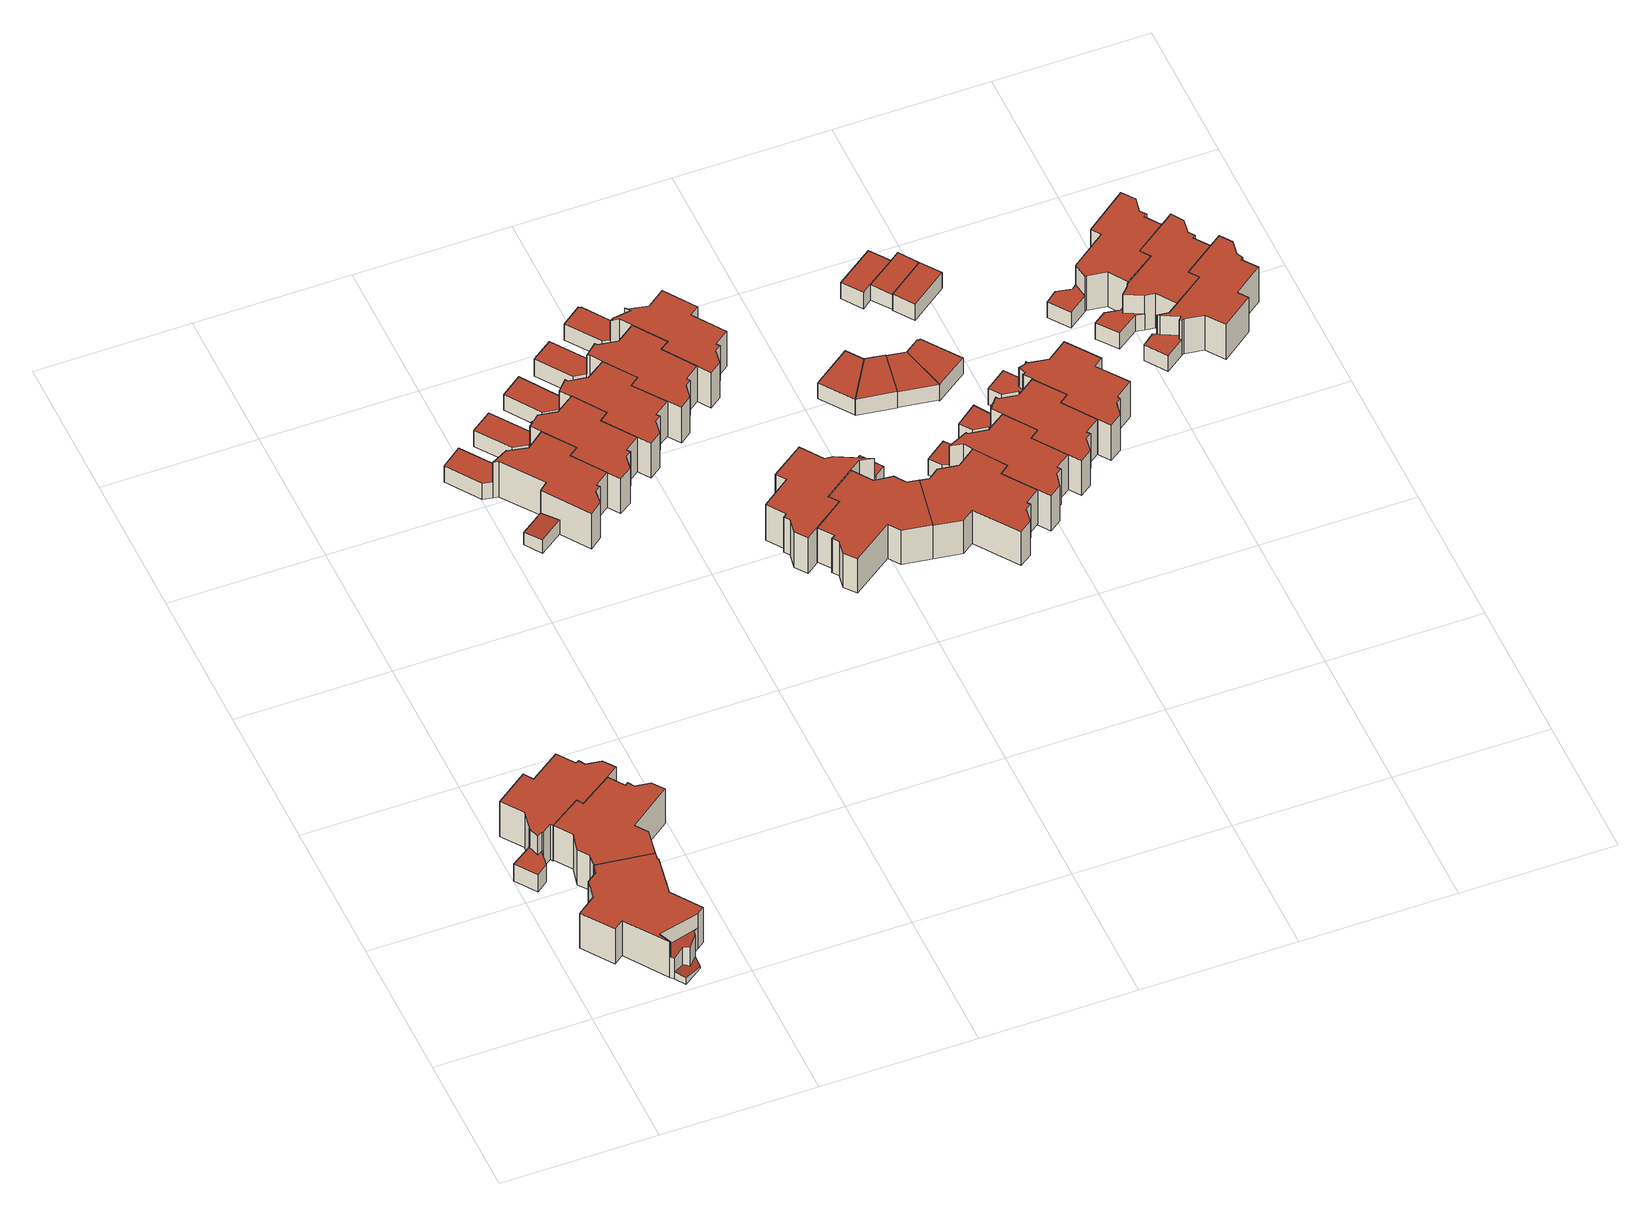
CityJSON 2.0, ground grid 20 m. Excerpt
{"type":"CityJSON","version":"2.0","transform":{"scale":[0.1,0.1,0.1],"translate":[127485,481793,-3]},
"CityObjects":{
"building1":{"type":"Building","attributes":{"b3_dak_type":"multiple horizontal","b3_h_dak_50p":2.96,"b3_h_dak_70p":2.98,"b3_h_dak_max":3.88,"b3_h_dak_min":-2.61,"b3_h_maaiveld":-2.91,"b3_kas_warenhuis":false,"b3_mutatie_ahn3_ahn4":false,"b3_reconstructie_onvolledig":false,"b3_rmse_lod12":1.08,"b3_rmse_lod13":0.608,"b3_rmse_lod22":0.155,"b3_val3dity_lod12":"[]","b3_val3dity_lod13":"[]","b3_val3dity_lod22":"[]","b3_volume_lod12":713.74,"b3_volume_lod13":687.42,"b3_volume_lod22":667.5,"geconstateerd":false,"oorspronkelijkbouwjaar":1978,"status":"Pand in gebruik"},"children":["building1-1"]},
"building1-1":{"type":"BuildingPart","parents":["building1"],"geometry":[{"type":"Solid","lod":"2.2","boundaries":[[[[0,1,2,3,4,5,6,7,8,9,10,11,12,13,14,15,16,17,18]],[[19,4,3,20]],[[21,5,4,19]],[[20,3,2,22]],[[22,2,1,23]],[[24,25,26,27]],[[27,26,15,28]],[[29,17,16,30]],[[31,18,17,29]],[[32,14,13,33]],[[34,35,33,36]],[[36,33,13,12,37]],[[38,11,10,39]],[[39,10,9,40]],[[37,12,11,38]],[[40,9,8,41]],[[41,8,7,42]],[[42,7,6,43]],[[43,6,5,21]],[[28,15,14,32]],[[30,16,15]],[[44,31,25,24]],[[45,0,18,31,44]],[[46,47,35,34]],[[48,45,47,46]],[[23,1,0,45,48]],[[25,31,29,30,15,26]],[[47,45,44,24,27,28,32,33,35]],[[23,48,46,34,36,37,38,39,40,41,42,43,21,19,20,22]]]],"semantics":{"surfaces":[{"type":"GroundSurface"},{"type":"WallSurface","on_footprint_edge":true},{"type":"WallSurface","on_footprint_edge":false},{"type":"RoofSurface"}],"values":[[0,1,1,1,1,2,2,1,1,1,2,1,1,1,1,1,1,1,1,1,1,2,1,2,2,1,3,3,3]]}}]},
"building2":{"type":"Building","attributes":{"b3_dak_type":"multiple horizontal","b3_h_dak_50p":2.97,"b3_h_dak_70p":2.98,"b3_h_dak_max":3.9,"b3_h_dak_min":-0.18,"b3_h_maaiveld":-2.92,"b3_kas_warenhuis":false,"b3_mutatie_ahn3_ahn4":false,"b3_reconstructie_onvolledig":false,"b3_rmse_lod12":1.05,"b3_rmse_lod13":0.351,"b3_rmse_lod22":0.35,"b3_val3dity_lod12":"[]","b3_val3dity_lod13":"[]","b3_val3dity_lod22":"[]","b3_volume_lod12":533.52,"b3_volume_lod13":505.71,"b3_volume_lod22":505.27,"geconstateerd":false,"oorspronkelijkbouwjaar":1978,"status":"Pand in gebruik"},"children":["building2-1"]},
"building2-1":{"type":"BuildingPart","parents":["building2"],"geometry":[{"type":"Solid","lod":"2.2","boundaries":[[[[49,50,51,52,53,54,55,56,57,58,59,60,61,62,63,64,65,66,67,68,69,70]],[[71,59,58,72]],[[72,58,57,73]],[[73,57,56,74]],[[75,76,77,78]],[[79,52,51,80]],[[74,56,55,81]],[[81,55,54,82,83]],[[84,53,52,79]],[[85,67,66,86]],[[87,69,68,88]],[[88,68,67,85]],[[89,70,69,87]],[[90,64,63,91]],[[86,66,65,92]],[[92,65,64,90]],[[93,62,61,94]],[[91,63,62,93]],[[95,60,59,71]],[[94,61,60,95]],[[82,54,53,84]],[[96,50,49,97]],[[83,82,76,75]],[[80,51,50,96]],[[78,77,97,98]],[[98,97,49,70,89]],[[97,77,76,82,84,79,80,96]],[[98,89,87,88,85,86,92,90,91,93,94,95,71,72,73,74,81,83,75,78]]]],"semantics":{"surfaces":[{"type":"GroundSurface"},{"type":"WallSurface","on_footprint_edge":true},{"type":"WallSurface","on_footprint_edge":false},{"type":"RoofSurface"}],"values":[[0,1,1,1,2,1,1,1,1,1,1,1,1,1,1,1,1,1,1,1,1,1,2,1,2,1,3,3]]}}]},
"building3":{"type":"Building","attributes":{"b3_dak_type":"multiple horizontal","b3_h_dak_50p":3.02,"b3_h_dak_70p":3.03,"b3_h_dak_max":3.87,"b3_h_dak_min":2.93,"b3_h_maaiveld":-2.75,"b3_kas_warenhuis":false,"b3_mutatie_ahn3_ahn4":false,"b3_reconstructie_onvolledig":false,"b3_rmse_lod12":0.0938,"b3_rmse_lod13":0.0938,"b3_rmse_lod22":0.0933,"b3_val3dity_lod12":"[]","b3_val3dity_lod13":"[]","b3_val3dity_lod22":"[]","b3_volume_lod12":605.86,"b3_volume_lod13":605.86,"b3_volume_lod22":605.09,"geconstateerd":false,"oorspronkelijkbouwjaar":1978,"status":"Pand in gebruik"},"children":["building3-1"]},
"building3-1":{"type":"BuildingPart","parents":["building3"],"geometry":[{"type":"Solid","lod":"2.2","boundaries":[[[[99,100,101,102,103,104,105,106,107,108,109,110,111,112,113,114]],[[115,100,99,116]],[[41,101,100,115]],[[117,104,103,118]],[[119,105,104,117]],[[88,107,106,87]],[[85,108,107,88]],[[87,106,105,119]],[[118,103,102,42]],[[42,102,101,41]],[[120,114,113,121]],[[121,113,112,122]],[[116,99,114,120]],[[122,112,111,123]],[[123,111,110,124]],[[124,110,109,86]],[[86,109,108,85]],[[86,85,88,87,119,117,118,42,41,115,116,120,121,122,123,124]]]],"semantics":{"surfaces":[{"type":"GroundSurface"},{"type":"WallSurface","on_footprint_edge":true},{"type":"RoofSurface"}],"values":[[0,1,1,1,1,1,1,1,1,1,1,1,1,1,1,1,1,2]]}}]},
"building4":{"type":"Building","attributes":{"b3_dak_type":"multiple horizontal","b3_h_dak_50p":-0.61,"b3_h_dak_70p":-0.55,"b3_h_dak_max":-0.28,"b3_h_dak_min":-0.81,"b3_h_maaiveld":-2.84,"b3_kas_warenhuis":false,"b3_mutatie_ahn3_ahn4":false,"b3_reconstructie_onvolledig":false,"b3_rmse_lod12":0.131,"b3_rmse_lod13":0.131,"b3_rmse_lod22":0.0346,"b3_val3dity_lod12":"[]","b3_val3dity_lod13":"[]","b3_val3dity_lod22":"[]","b3_volume_lod12":22.02,"b3_volume_lod13":22.02,"b3_volume_lod22":21.5,"geconstateerd":false,"oorspronkelijkbouwjaar":1978,"status":"Pand in gebruik"},"children":["building4-1"]},
"building4-1":{"type":"BuildingPart","parents":["building4"],"geometry":[{"type":"Solid","lod":"2.2","boundaries":[[[[125,126,127,128]],[[129,126,125,130]],[[130,125,128,131]],[[131,128,127,132]],[[132,127,126,129]],[[132,129,130,131]]]],"semantics":{"surfaces":[{"type":"GroundSurface"},{"type":"WallSurface","on_footprint_edge":true},{"type":"RoofSurface"}],"values":[[0,1,1,1,1,2]]}}]},
"building5":{"type":"Building","attributes":{"b3_dak_type":"multiple horizontal","b3_h_dak_50p":2.96,"b3_h_dak_70p":2.98,"b3_h_dak_max":3.92,"b3_h_dak_min":-0.26,"b3_h_maaiveld":-2.89,"b3_kas_warenhuis":false,"b3_mutatie_ahn3_ahn4":false,"b3_reconstructie_onvolledig":false,"b3_rmse_lod12":1.45,"b3_rmse_lod13":0.109,"b3_rmse_lod22":0.109,"b3_val3dity_lod12":"[]","b3_val3dity_lod13":"[]","b3_val3dity_lod22":"[]","b3_volume_lod12":565.42,"b3_volume_lod13":501.94,"b3_volume_lod22":501.42,"geconstateerd":false,"oorspronkelijkbouwjaar":1978,"status":"Pand in gebruik"},"children":["building5-1"]},
"building5-1":{"type":"BuildingPart","parents":["building5"],"geometry":[{"type":"Solid","lod":"2.2","boundaries":[[[[133,134,135,136,137,138,139,140,141,142,143,144,145,146,147,148,149,150,151]],[[152,134,133,153]],[[153,133,151,154]],[[154,151,150,155]],[[156,157,158,159]],[[160,145,144,158]],[[161,147,146,162]],[[162,146,145,160]],[[159,158,144,143,163]],[[155,150,149,164]],[[163,143,142,165]],[[165,142,141,166]],[[167,139,138,168]],[[169,140,139,167]],[[166,141,140,169]],[[170,137,136,171]],[[168,138,137,170]],[[172,135,134,152]],[[171,136,135,172]],[[157,148,147,161]],[[164,149,148,157,156]],[[157,161,162,160,158]],[[164,156,159,163,165,166,169,167,168,170,171,172,152,153,154,155]]]],"semantics":{"surfaces":[{"type":"GroundSurface"},{"type":"WallSurface","on_footprint_edge":true},{"type":"WallSurface","on_footprint_edge":false},{"type":"RoofSurface"}],"values":[[0,1,1,1,2,1,1,1,1,1,1,1,1,1,1,1,1,1,1,1,1,3,3]]}}]},
"building6":{"type":"Building","attributes":{"b3_dak_type":"multiple horizontal","b3_h_dak_50p":2.94,"b3_h_dak_70p":2.96,"b3_h_dak_max":4.09,"b3_h_dak_min":-0.37,"b3_h_maaiveld":-2.86,"b3_kas_warenhuis":false,"b3_mutatie_ahn3_ahn4":false,"b3_reconstructie_onvolledig":false,"b3_rmse_lod12":1.42,"b3_rmse_lod13":0.0914,"b3_rmse_lod22":0.092,"b3_val3dity_lod12":"[]","b3_val3dity_lod13":"[]","b3_val3dity_lod22":"[]","b3_volume_lod12":563.37,"b3_volume_lod13":498.91,"b3_volume_lod22":498.41,"geconstateerd":false,"oorspronkelijkbouwjaar":1978,"status":"Pand in gebruik"},"children":["building6-1"]},
"building6-1":{"type":"BuildingPart","parents":["building6"],"geometry":[{"type":"Solid","lod":"2.2","boundaries":[[[[133,173,174,175,176,177,178,179,180,181,182,183,184,185,186,187,188,189,135,134]],[[190,183,182,191]],[[191,182,181,192]],[[192,181,180,193]],[[193,180,179,194,195]],[[196,177,176,197]],[[197,176,175,198]],[[199,178,177,196]],[[200,201,202,203]],[[195,194,204,205]],[[206,189,188,207]],[[208,135,189,206]],[[153,133,134,152]],[[152,134,135,208]],[[207,188,187,209]],[[210,186,185,211]],[[209,187,186,210]],[[212,184,183,190]],[[211,185,184,212]],[[194,179,178,199]],[[198,175,174,213]],[[203,202,214,215]],[[213,174,173,214]],[[215,214,173,133,153]],[[205,204,201,200]],[[205,200,203,215,153,152,208,206,207,209,210,211,212,190,191,192,193,195]],[[201,204,194,199,196,197,198,213,214,202]]]],"semantics":{"surfaces":[{"type":"GroundSurface"},{"type":"WallSurface","on_footprint_edge":true},{"type":"WallSurface","on_footprint_edge":false},{"type":"RoofSurface"}],"values":[[0,1,1,1,1,1,1,1,2,2,1,1,1,1,1,1,1,1,1,1,1,2,1,1,2,3,3]]}}]},
"building7":{"type":"Building","attributes":{"b3_dak_type":"multiple horizontal","b3_h_dak_50p":2.96,"b3_h_dak_70p":2.98,"b3_h_dak_max":3.96,"b3_h_dak_min":-0.26,"b3_h_maaiveld":-2.85,"b3_kas_warenhuis":false,"b3_mutatie_ahn3_ahn4":false,"b3_reconstructie_onvolledig":false,"b3_rmse_lod12":1.44,"b3_rmse_lod13":0.0932,"b3_rmse_lod22":0.0936,"b3_val3dity_lod12":"[]","b3_val3dity_lod13":"[]","b3_val3dity_lod22":"[]","b3_volume_lod12":557.69,"b3_volume_lod13":493.38,"b3_volume_lod22":492.82,"geconstateerd":false,"oorspronkelijkbouwjaar":1978,"status":"Pand in gebruik"},"children":["building7-1"]},
"building7-1":{"type":"BuildingPart","parents":["building7"],"geometry":[{"type":"Solid","lod":"2.2","boundaries":[[[[216,217,218,219,220,221,222,223,224,225,226,227,228,229,230,231,232,233,234]],[[235,225,224,236]],[[236,224,223,237]],[[237,223,222,238]],[[239,217,216,240]],[[241,219,218,242]],[[242,218,217,239]],[[243,244,234,233,191]],[[238,222,221,245]],[[246,230,229,247]],[[248,231,230,246]],[[190,232,231,248]],[[191,233,232,190]],[[249,228,227,250]],[[247,229,228,249]],[[251,226,225,235]],[[250,227,226,251]],[[252,220,219,241]],[[240,216,234,244]],[[245,221,220,252,253]],[[253,252,244,243]],[[244,252,241,242,239,240]],[[253,243,191,190,248,246,247,249,250,251,235,236,237,238,245]]]],"semantics":{"surfaces":[{"type":"GroundSurface"},{"type":"WallSurface","on_footprint_edge":true},{"type":"WallSurface","on_footprint_edge":false},{"type":"RoofSurface"}],"values":[[0,1,1,1,1,1,1,1,1,1,1,1,1,1,1,1,1,1,1,1,2,3,3]]}}]},
"building8":{"type":"Building","attributes":{"b3_dak_type":"multiple horizontal","b3_h_dak_50p":2.98,"b3_h_dak_70p":3,"b3_h_dak_max":3.9,"b3_h_dak_min":-0.23,"b3_h_maaiveld":-2.87,"b3_kas_warenhuis":false,"b3_mutatie_ahn3_ahn4":false,"b3_reconstructie_onvolledig":false,"b3_rmse_lod12":1.43,"b3_rmse_lod13":0.0892,"b3_rmse_lod22":0.0901,"b3_val3dity_lod12":"[]","b3_val3dity_lod13":"[]","b3_val3dity_lod22":"[]","b3_volume_lod12":570.29,"b3_volume_lod13":506.56,"b3_volume_lod22":505.73,"geconstateerd":false,"oorspronkelijkbouwjaar":1978,"status":"Pand in gebruik"},"children":["building8-1"]},
"building8-1":{"type":"BuildingPart","parents":["building8"],"geometry":[{"type":"Solid","lod":"2.2","boundaries":[[[[254,255,256,257,258,259,260,261,262,263,264,265,266,267,268,269,270,271,272,273]],[[274,272,271,275]],[[275,271,270,276]],[[276,270,269,277]],[[277,269,268,278]],[[278,268,267,279,280]],[[281,266,265,282]],[[282,265,264,283]],[[280,279,284,285]],[[285,284,263,262,286]],[[286,262,261,237]],[[237,261,260,236]],[[236,260,259,235]],[[287,257,256,288]],[[289,258,257,287]],[[235,259,258,289]],[[290,255,254,291]],[[288,256,255,290]],[[292,273,272,274]],[[291,254,273,292]],[[279,267,266,281]],[[283,264,263,284]],[[291,292,274,275,276,277,278,280,285,286,237,236,235,289,287,288,290]],[[283,284,279,281,282]]]],"semantics":{"surfaces":[{"type":"GroundSurface"},{"type":"WallSurface","on_footprint_edge":true},{"type":"WallSurface","on_footprint_edge":false},{"type":"RoofSurface"}],"values":[[0,1,1,1,1,1,1,1,2,1,1,1,1,1,1,1,1,1,1,1,1,1,3,3]]}}]},
"building9":{"type":"Building","attributes":{"b3_dak_type":"multiple horizontal","b3_h_dak_50p":2.96,"b3_h_dak_70p":2.98,"b3_h_dak_max":3.86,"b3_h_dak_min":-0.27,"b3_h_maaiveld":-2.87,"b3_kas_warenhuis":false,"b3_mutatie_ahn3_ahn4":false,"b3_reconstructie_onvolledig":false,"b3_rmse_lod12":1.45,"b3_rmse_lod13":0.0939,"b3_rmse_lod22":0.0937,"b3_val3dity_lod12":"[]","b3_val3dity_lod13":"[]","b3_val3dity_lod22":"[]","b3_volume_lod12":559.49,"b3_volume_lod13":495.84,"b3_volume_lod22":495.47,"geconstateerd":false,"oorspronkelijkbouwjaar":1978,"status":"Pand in gebruik"},"children":["building9-1"]},
"building9-1":{"type":"BuildingPart","parents":["building9"],"geometry":[{"type":"Solid","lod":"2.2","boundaries":[[[[293,294,295,296,297,298,299,300,301,302,303,304,305,306,307,308,309,310,311,272,271]],[[312,300,299,313]],[[314,303,302,315]],[[315,302,301,316]],[[316,301,300,312,317]],[[313,299,298,318]],[[319,296,295,320]],[[321,322,323,324]],[[325,311,310,326]],[[326,310,309,327]],[[274,272,311,325]],[[275,271,272,274]],[[328,293,271,275]],[[327,309,308,329]],[[329,308,307,330]],[[330,307,306,331]],[[331,306,305,332]],[[332,305,304,333]],[[333,304,303,314]],[[320,295,294,334]],[[335,336,334,337]],[[338,297,296,319]],[[318,298,297,338]],[[337,334,294,293,328]],[[317,312,322,321]],[[324,323,336,335]],[[324,335,337,328,275,274,325,326,327,329,330,331,332,333,314,315,316,317,321]],[[336,323,322,312,313,318,338,319,320,334]]]],"semantics":{"surfaces":[{"type":"GroundSurface"},{"type":"WallSurface","on_footprint_edge":true},{"type":"WallSurface","on_footprint_edge":false},{"type":"RoofSurface"}],"values":[[0,1,1,1,1,1,1,2,1,1,1,1,1,1,1,1,1,1,1,1,2,1,1,1,2,2,3,3]]}}]},
"building10":{"type":"Building","attributes":{"b3_dak_type":"multiple horizontal","b3_h_dak_50p":2.97,"b3_h_dak_70p":3,"b3_h_dak_max":3.9,"b3_h_dak_min":-0.19,"b3_h_maaiveld":-2.87,"b3_kas_warenhuis":false,"b3_mutatie_ahn3_ahn4":false,"b3_reconstructie_onvolledig":false,"b3_rmse_lod12":1.04,"b3_rmse_lod13":0.122,"b3_rmse_lod22":0.12,"b3_val3dity_lod12":"[]","b3_val3dity_lod13":"[]","b3_val3dity_lod22":"[]","b3_volume_lod12":531.66,"b3_volume_lod13":502.26,"b3_volume_lod22":501.32,"geconstateerd":false,"oorspronkelijkbouwjaar":1978,"status":"Pand in gebruik"},"children":["building10-1"]},
"building10-1":{"type":"BuildingPart","parents":["building10"],"geometry":[{"type":"Solid","lod":"2.2","boundaries":[[[[339,340,341,342,343,344,345,346,347,348,349,350,351,352,353,354,355,356,357]],[[358,344,343,359,360]],[[361,356,355,362]],[[362,355,354,363]],[[363,354,353,364]],[[364,353,352,365]],[[365,352,351,366]],[[367,346,345,368]],[[366,351,350,369]],[[369,350,349,370]],[[370,349,348,371]],[[371,348,347,372]],[[372,347,346,367]],[[368,345,344,358]],[[373,341,340,374]],[[375,376,357,356,361]],[[359,343,342,377]],[[377,342,341,373]],[[378,339,357,376]],[[374,340,339,378]],[[360,359,376,375]],[[360,375,361,362,363,364,365,366,369,370,371,372,367,368,358]],[[376,359,377,373,374,378]]]],"semantics":{"surfaces":[{"type":"GroundSurface"},{"type":"WallSurface","on_footprint_edge":true},{"type":"WallSurface","on_footprint_edge":false},{"type":"RoofSurface"}],"values":[[0,1,1,1,1,1,1,1,1,1,1,1,1,1,1,1,1,1,1,1,2,3,3]]}}]},
"building11":{"type":"Building","attributes":{"b3_dak_type":"multiple horizontal","b3_h_dak_50p":2.97,"b3_h_dak_70p":2.99,"b3_h_dak_max":4.14,"b3_h_dak_min":2.89,"b3_h_maaiveld":-2.72,"b3_kas_warenhuis":false,"b3_mutatie_ahn3_ahn4":false,"b3_reconstructie_onvolledig":false,"b3_rmse_lod12":0.123,"b3_rmse_lod13":0.123,"b3_rmse_lod22":0.125,"b3_val3dity_lod12":"[]","b3_val3dity_lod13":"[]","b3_val3dity_lod22":"[]","b3_volume_lod12":606.85,"b3_volume_lod13":606.85,"b3_volume_lod22":605.11,"geconstateerd":false,"oorspronkelijkbouwjaar":1978,"status":"Pand in gebruik"},"children":["building11-1"]},
"building11-1":{"type":"BuildingPart","parents":["building11"],"geometry":[{"type":"Solid","lod":"2.2","boundaries":[[[[379,380,381,382,383,384,385,386,387,388,389,390,391,392,393,394]],[[395,394,393,396]],[[397,379,394,395]],[[396,393,392,368]],[[368,392,391,367]],[[367,391,390,398]],[[398,390,389,399]],[[399,389,388,400]],[[400,388,387,401]],[[401,387,386,402]],[[402,386,385,403]],[[403,385,384,404]],[[404,384,383,405]],[[405,383,382,406]],[[406,382,381,407]],[[407,381,380,408]],[[408,380,379,397]],[[408,397,395,396,368,367,398,399,400,401,402,403,404,405,406,407]]]],"semantics":{"surfaces":[{"type":"GroundSurface"},{"type":"WallSurface","on_footprint_edge":true},{"type":"RoofSurface"}],"values":[[0,1,1,1,1,1,1,1,1,1,1,1,1,1,1,1,1,2]]}}]},
"building12":{"type":"Building","attributes":{"b3_dak_type":"multiple horizontal","b3_h_dak_50p":2.95,"b3_h_dak_70p":2.96,"b3_h_dak_max":3.85,"b3_h_dak_min":2.79,"b3_h_maaiveld":-2.75,"b3_kas_warenhuis":false,"b3_mutatie_ahn3_ahn4":false,"b3_reconstructie_onvolledig":false,"b3_rmse_lod12":0.092,"b3_rmse_lod13":0.092,"b3_rmse_lod22":0.0918,"b3_val3dity_lod12":"[]","b3_val3dity_lod13":"[]","b3_val3dity_lod22":"[]","b3_volume_lod12":597.46,"b3_volume_lod13":597.46,"b3_volume_lod22":596.99,"geconstateerd":false,"oorspronkelijkbouwjaar":1978,"status":"Pand in gebruik"},"children":["building12-1"]},
"building12-1":{"type":"BuildingPart","parents":["building12"],"geometry":[{"type":"Solid","lod":"2.2","boundaries":[[[[409,410,382,381,411,412,413,414,415,416,417,418,419,420,421,422]],[[423,410,409,424]],[[425,382,410,423]],[[426,412,411,427]],[[428,413,412,426]],[[429,415,414,430]],[[431,416,415,429]],[[430,414,413,428]],[[427,411,381,407]],[[407,381,382,425]],[[432,422,421,433]],[[433,421,420,434]],[[424,409,422,432]],[[434,420,419,435]],[[435,419,418,436]],[[436,418,417,437]],[[437,417,416,431]],[[437,431,429,430,428,426,427,407,425,423,424,432,433,434,435,436]]]],"semantics":{"surfaces":[{"type":"GroundSurface"},{"type":"WallSurface","on_footprint_edge":true},{"type":"RoofSurface"}],"values":[[0,1,1,1,1,1,1,1,1,1,1,1,1,1,1,1,1,2]]}}]},
"building13":{"type":"Building","attributes":{"b3_dak_type":"multiple horizontal","b3_h_dak_50p":-0.19,"b3_h_dak_70p":-0.17,"b3_h_dak_max":-0.04,"b3_h_dak_min":-0.25,"b3_h_maaiveld":-2.84,"b3_kas_warenhuis":false,"b3_mutatie_ahn3_ahn4":false,"b3_reconstructie_onvolledig":false,"b3_rmse_lod12":0.0347,"b3_rmse_lod13":0.0347,"b3_rmse_lod22":0.032,"b3_val3dity_lod12":"[]","b3_val3dity_lod13":"[]","b3_val3dity_lod22":"[]","b3_volume_lod12":61.35,"b3_volume_lod13":61.35,"b3_volume_lod22":61.23,"geconstateerd":false,"oorspronkelijkbouwjaar":1978,"status":"Pand in gebruik"},"children":["building13-1"]},
"building13-1":{"type":"BuildingPart","parents":["building13"],"geometry":[{"type":"Solid","lod":"2.2","boundaries":[[[[438,439,440,441]],[[442,439,438,443]],[[443,438,441,444]],[[445,440,439,442]],[[444,441,440,445]],[[444,445,442,443]]]],"semantics":{"surfaces":[{"type":"GroundSurface"},{"type":"WallSurface","on_footprint_edge":true},{"type":"RoofSurface"}],"values":[[0,1,1,1,1,2]]}}]},
"building14":{"type":"Building","attributes":{"b3_dak_type":"multiple horizontal","b3_h_dak_50p":-0.15,"b3_h_dak_70p":-0.08,"b3_h_dak_max":0.06,"b3_h_dak_min":-0.34,"b3_h_maaiveld":-2.86,"b3_kas_warenhuis":false,"b3_mutatie_ahn3_ahn4":false,"b3_reconstructie_onvolledig":false,"b3_rmse_lod12":0.0866,"b3_rmse_lod13":0.0866,"b3_rmse_lod22":0.0717,"b3_val3dity_lod12":"[]","b3_val3dity_lod13":"[]","b3_val3dity_lod22":"[]","b3_volume_lod12":63.09,"b3_volume_lod13":63.09,"b3_volume_lod22":62.07,"geconstateerd":false,"oorspronkelijkbouwjaar":1978,"status":"Pand in gebruik"},"children":["building14-1"]},
"building14-1":{"type":"BuildingPart","parents":["building14"],"geometry":[{"type":"Solid","lod":"2.2","boundaries":[[[[446,447,448,449]],[[450,447,446,451]],[[452,448,447,450]],[[451,446,449,443]],[[443,449,448,452]],[[443,452,450,451]]]],"semantics":{"surfaces":[{"type":"GroundSurface"},{"type":"WallSurface","on_footprint_edge":true},{"type":"RoofSurface"}],"values":[[0,1,1,1,1,2]]}}]},
"building15":{"type":"Building","attributes":{"b3_dak_type":"multiple horizontal","b3_h_dak_50p":2.99,"b3_h_dak_70p":3,"b3_h_dak_max":3.87,"b3_h_dak_min":-0.27,"b3_h_maaiveld":-2.86,"b3_kas_warenhuis":false,"b3_mutatie_ahn3_ahn4":false,"b3_reconstructie_onvolledig":false,"b3_rmse_lod12":1.06,"b3_rmse_lod13":0.095,"b3_rmse_lod22":0.0952,"b3_val3dity_lod12":"[]","b3_val3dity_lod13":"[]","b3_val3dity_lod22":"[]","b3_volume_lod12":498.98,"b3_volume_lod13":471.04,"b3_volume_lod22":470.48,"geconstateerd":false,"oorspronkelijkbouwjaar":1978,"status":"Pand in gebruik"},"children":["building15-1"]},
"building15-1":{"type":"BuildingPart","parents":["building15"],"geometry":[{"type":"Solid","lod":"2.2","boundaries":[[[[453,454,455,456,457,458,459,460,461,462,463,464,465,466,467,468,469,470,471,472]],[[473,454,453,474]],[[475,468,467,476]],[[477,470,469,478]],[[478,469,468,475]],[[474,453,472,479]],[[479,472,471,480,481]],[[482,466,465,430]],[[483,476,467,466,482]],[[430,465,464,429]],[[429,464,463,431]],[[484,461,460,485]],[[486,462,461,484]],[[431,463,462,486]],[[487,459,458,488]],[[485,460,459,487]],[[489,457,456,490]],[[488,458,457,489]],[[490,456,455,491]],[[491,455,454,473]],[[480,471,470,477]],[[481,480,476,483]],[[476,480,477,478,475]],[[481,483,482,430,429,431,486,484,485,487,488,489,490,491,473,474,479]]]],"semantics":{"surfaces":[{"type":"GroundSurface"},{"type":"WallSurface","on_footprint_edge":true},{"type":"WallSurface","on_footprint_edge":false},{"type":"RoofSurface"}],"values":[[0,1,1,1,1,1,1,1,1,1,1,1,1,1,1,1,1,1,1,1,1,2,3,3]]}}]},
"building16":{"type":"Building","attributes":{"b3_dak_type":"multiple horizontal","b3_h_dak_50p":-0.19,"b3_h_dak_70p":-0.17,"b3_h_dak_max":0.04,"b3_h_dak_min":-0.28,"b3_h_maaiveld":-2.85,"b3_kas_warenhuis":false,"b3_mutatie_ahn3_ahn4":false,"b3_reconstructie_onvolledig":false,"b3_rmse_lod12":0.0375,"b3_rmse_lod13":0.0375,"b3_rmse_lod22":0.0351,"b3_val3dity_lod12":"[]","b3_val3dity_lod13":"[]","b3_val3dity_lod22":"[]","b3_volume_lod12":60.18,"b3_volume_lod13":60.18,"b3_volume_lod22":60.08,"geconstateerd":false,"oorspronkelijkbouwjaar":1978,"status":"Pand in gebruik"},"children":["building16-1"]},
"building16-1":{"type":"BuildingPart","parents":["building16"],"geometry":[{"type":"Solid","lod":"2.2","boundaries":[[[[492,493,494,495]],[[496,493,492,497]],[[497,492,495,498]],[[499,494,493,496]],[[498,495,494,499]],[[498,499,496,497]]]],"semantics":{"surfaces":[{"type":"GroundSurface"},{"type":"WallSurface","on_footprint_edge":true},{"type":"RoofSurface"}],"values":[[0,1,1,1,1,2]]}}]},
"building17":{"type":"Building","attributes":{"b3_dak_type":"multiple horizontal","b3_h_dak_50p":-0.19,"b3_h_dak_70p":-0.17,"b3_h_dak_max":0,"b3_h_dak_min":-0.26,"b3_h_maaiveld":-2.88,"b3_kas_warenhuis":false,"b3_mutatie_ahn3_ahn4":false,"b3_reconstructie_onvolledig":false,"b3_rmse_lod12":0.0425,"b3_rmse_lod13":0.0425,"b3_rmse_lod22":0.04,"b3_val3dity_lod12":"[]","b3_val3dity_lod13":"[]","b3_val3dity_lod22":"[]","b3_volume_lod12":61.96,"b3_volume_lod13":61.96,"b3_volume_lod22":61.89,"geconstateerd":false,"oorspronkelijkbouwjaar":1978,"status":"Pand in gebruik"},"children":["building17-1"]},
"building17-1":{"type":"BuildingPart","parents":["building17"],"geometry":[{"type":"Solid","lod":"2.2","boundaries":[[[[500,501,502,503,504,505]],[[497,503,502,506]],[[498,504,503,497]],[[507,505,504,498]],[[508,500,505,507]],[[506,502,501,509]],[[509,501,500,508]],[[509,508,507,498,497,506]]]],"semantics":{"surfaces":[{"type":"GroundSurface"},{"type":"WallSurface","on_footprint_edge":true},{"type":"RoofSurface"}],"values":[[0,1,1,1,1,1,1,2]]}}]},
"building18":{"type":"Building","attributes":{"b3_dak_type":"multiple horizontal","b3_h_dak_50p":2.99,"b3_h_dak_70p":3,"b3_h_dak_max":3.85,"b3_h_dak_min":-0.22,"b3_h_maaiveld":-2.84,"b3_kas_warenhuis":false,"b3_mutatie_ahn3_ahn4":false,"b3_reconstructie_onvolledig":false,"b3_rmse_lod12":0.945,"b3_rmse_lod13":0.1,"b3_rmse_lod22":0.102,"b3_val3dity_lod12":"[]","b3_val3dity_lod13":"[]","b3_val3dity_lod22":"[]","b3_volume_lod12":497.51,"b3_volume_lod13":466.22,"b3_volume_lod22":465.56,"geconstateerd":false,"oorspronkelijkbouwjaar":1978,"status":"Pand in gebruik"},"children":["building18-1"]},
"building18-1":{"type":"BuildingPart","parents":["building18"],"geometry":[{"type":"Solid","lod":"2.2","boundaries":[[[[510,511,512,513,514,515,516,517,518,519,520,521,522,523,524,525,526,527,528,529]],[[530,511,510,531]],[[532,525,524,533]],[[534,527,526,535]],[[535,526,525,532]],[[531,510,529,536]],[[536,529,528,537,538]],[[539,540,523,522,473]],[[541,542,540,539]],[[533,524,523,540]],[[473,522,521,491]],[[491,521,520,490]],[[543,518,517,544]],[[545,519,518,543]],[[490,520,519,545]],[[546,516,515,547]],[[544,517,516,546]],[[548,514,513,549]],[[547,515,514,548]],[[549,513,512,550]],[[550,512,511,530]],[[537,528,527,534]],[[551,552,553,554]],[[538,537,552,551]],[[554,553,542,541]],[[542,553,552,537,534,535,532,533,540]],[[554,541,539,473,491,490,545,543,544,546,547,548,549,550,530,531,536,538,551]]]],"semantics":{"surfaces":[{"type":"GroundSurface"},{"type":"WallSurface","on_footprint_edge":true},{"type":"WallSurface","on_footprint_edge":false},{"type":"RoofSurface"}],"values":[[0,1,1,1,1,1,1,1,2,1,1,1,1,1,1,1,1,1,1,1,1,1,2,2,2,3,3]]}}]},
"building19":{"type":"Building","attributes":{"b3_dak_type":"multiple horizontal","b3_h_dak_50p":-0.24,"b3_h_dak_70p":-0.23,"b3_h_dak_max":-0.1,"b3_h_dak_min":-0.29,"b3_h_maaiveld":-2.85,"b3_kas_warenhuis":false,"b3_mutatie_ahn3_ahn4":false,"b3_reconstructie_onvolledig":false,"b3_rmse_lod12":0.0253,"b3_rmse_lod13":0.0253,"b3_rmse_lod22":0.0241,"b3_val3dity_lod12":"[]","b3_val3dity_lod13":"[]","b3_val3dity_lod22":"[]","b3_volume_lod12":47.97,"b3_volume_lod13":47.97,"b3_volume_lod22":47.89,"geconstateerd":false,"oorspronkelijkbouwjaar":1979,"status":"Pand in gebruik"},"children":["building19-1"]},
"building19-1":{"type":"BuildingPart","parents":["building19"],"geometry":[{"type":"Solid","lod":"2.2","boundaries":[[[[555,556,557,558,559]],[[560,556,555,561]],[[561,555,559,562]],[[563,557,556,560]],[[564,558,557,563]],[[562,559,558,564]],[[562,564,563,560,561]]]],"semantics":{"surfaces":[{"type":"GroundSurface"},{"type":"WallSurface","on_footprint_edge":true},{"type":"RoofSurface"}],"values":[[0,1,1,1,1,1,2]]}}]},
"building20":{"type":"Building","attributes":{"b3_dak_type":"multiple horizontal","b3_h_dak_50p":-0.24,"b3_h_dak_70p":-0.23,"b3_h_dak_max":0.01,"b3_h_dak_min":-0.28,"b3_h_maaiveld":-2.85,"b3_kas_warenhuis":false,"b3_mutatie_ahn3_ahn4":false,"b3_reconstructie_onvolledig":false,"b3_rmse_lod12":0.0298,"b3_rmse_lod13":0.0298,"b3_rmse_lod22":0.0282,"b3_val3dity_lod12":"[]","b3_val3dity_lod13":"[]","b3_val3dity_lod22":"[]","b3_volume_lod12":46.86,"b3_volume_lod13":46.86,"b3_volume_lod22":46.81,"geconstateerd":false,"oorspronkelijkbouwjaar":1979,"status":"Pand in gebruik"},"children":["building20-1"]},
"building20-1":{"type":"BuildingPart","parents":["building20"],"geometry":[{"type":"Solid","lod":"2.2","boundaries":[[[[565,566,567,568,569]],[[564,566,565,562]],[[562,565,569,570]],[[571,567,566,564]],[[572,568,567,571]],[[570,569,568,572]],[[570,572,571,564,562]]]],"semantics":{"surfaces":[{"type":"GroundSurface"},{"type":"WallSurface","on_footprint_edge":true},{"type":"RoofSurface"}],"values":[[0,1,1,1,1,1,2]]}}]},
"building21":{"type":"Building","attributes":{"b3_dak_type":"multiple horizontal","b3_h_dak_50p":-0.24,"b3_h_dak_70p":-0.23,"b3_h_dak_max":-0.08,"b3_h_dak_min":-0.38,"b3_h_maaiveld":-2.87,"b3_kas_warenhuis":false,"b3_mutatie_ahn3_ahn4":false,"b3_reconstructie_onvolledig":false,"b3_rmse_lod12":0.0248,"b3_rmse_lod13":0.0248,"b3_rmse_lod22":0.0242,"b3_val3dity_lod12":"[]","b3_val3dity_lod13":"[]","b3_val3dity_lod22":"[]","b3_volume_lod12":48.37,"b3_volume_lod13":48.37,"b3_volume_lod22":48.27,"geconstateerd":false,"oorspronkelijkbouwjaar":1979,"status":"Pand in gebruik"},"children":["building21-1"]},
"building21-1":{"type":"BuildingPart","parents":["building21"],"geometry":[{"type":"Solid","lod":"2.2","boundaries":[[[[573,574,575,576]],[[577,574,573,572]],[[578,575,574,577]],[[572,573,576,579]],[[579,576,575,578]],[[579,578,577,572]]]],"semantics":{"surfaces":[{"type":"GroundSurface"},{"type":"WallSurface","on_footprint_edge":true},{"type":"RoofSurface"}],"values":[[0,1,1,1,1,2]]}}]},
"building22":{"type":"Building","attributes":{"b3_dak_type":"multiple horizontal","b3_h_dak_50p":2.99,"b3_h_dak_70p":3.01,"b3_h_dak_max":3.85,"b3_h_dak_min":-0.29,"b3_h_maaiveld":-2.86,"b3_kas_warenhuis":false,"b3_mutatie_ahn3_ahn4":false,"b3_reconstructie_onvolledig":false,"b3_rmse_lod12":1.05,"b3_rmse_lod13":0.12,"b3_rmse_lod22":0.12,"b3_val3dity_lod12":"[]","b3_val3dity_lod13":"[]","b3_val3dity_lod22":"[]","b3_volume_lod12":527.26,"b3_volume_lod13":496.06,"b3_volume_lod22":495.44,"geconstateerd":false,"oorspronkelijkbouwjaar":1978,"status":"Pand in gebruik"},"children":["building22-1"]},
"building22-1":{"type":"BuildingPart","parents":["building22"],"geometry":[{"type":"Solid","lod":"2.2","boundaries":[[[[580,581,582,583,584,585,586,587,588,589,590,591,592,593,594,595,596,597,598,599,600]],[[601,585,584,602]],[[602,584,583,603]],[[603,583,582,604]],[[605,598,597,606]],[[607,600,599,608]],[[608,599,598,605]],[[609,610,611,612]],[[606,597,596,611]],[[604,582,581,613]],[[614,595,594,530]],[[530,594,593,550]],[[550,593,592,549]],[[615,590,589,616]],[[617,591,590,615]],[[549,592,591,617]],[[618,588,587,619]],[[616,589,588,618]],[[620,586,585,601]],[[619,587,586,620]],[[612,611,596,595,614]],[[621,580,600,607]],[[613,581,580,621,622]],[[622,621,623,624]],[[624,623,625,626]],[[626,625,610,609]],[[626,609,612,614,530,550,549,617,615,616,618,619,620,601,602,603,604,613,622,624]],[[610,625,623,621,607,608,605,606,611]]]],"semantics":{"surfaces":[{"type":"GroundSurface"},{"type":"WallSurface","on_footprint_edge":true},{"type":"WallSurface","on_footprint_edge":false},{"type":"RoofSurface"}],"values":[[0,1,1,1,1,1,1,2,1,1,1,1,1,1,1,1,1,1,1,1,1,1,1,2,2,2,3,3]]}}]},
"building23":{"type":"Building","attributes":{"b3_dak_type":"multiple horizontal","b3_h_dak_50p":2.95,"b3_h_dak_70p":2.96,"b3_h_dak_max":4.17,"b3_h_dak_min":-0.3,"b3_h_maaiveld":-2.82,"b3_kas_warenhuis":false,"b3_mutatie_ahn3_ahn4":false,"b3_reconstructie_onvolledig":false,"b3_rmse_lod12":1.05,"b3_rmse_lod13":0.104,"b3_rmse_lod22":0.105,"b3_val3dity_lod12":"[]","b3_val3dity_lod13":"[]","b3_val3dity_lod22":"[]","b3_volume_lod12":494.49,"b3_volume_lod13":462.03,"b3_volume_lod22":461.62,"geconstateerd":false,"oorspronkelijkbouwjaar":1978,"status":"Pand in gebruik"},"children":["building23-1"]},
"building23-1":{"type":"BuildingPart","parents":["building23"],"geometry":[{"type":"Solid","lod":"2.2","boundaries":[[[[627,628,629,630,631,632,633,634,635,636,637,638,639,640,641,642,643,644,645]],[[646,643,642,647]],[[648,649,627,645,650]],[[650,645,644,651]],[[651,644,643,646]],[[652,631,630,653]],[[647,642,641,654]],[[654,641,640,655]],[[655,640,639,656]],[[656,639,638,657]],[[657,638,637,658]],[[659,634,633,660]],[[658,637,636,661]],[[661,636,635,662]],[[662,635,634,659]],[[660,633,632,663,664]],[[653,630,629,665]],[[665,629,628,666]],[[663,632,631,652]],[[666,628,627,649]],[[664,663,649,648]],[[649,663,652,653,665,666]],[[664,648,650,651,646,647,654,655,656,657,658,661,662,659,660]]]],"semantics":{"surfaces":[{"type":"GroundSurface"},{"type":"WallSurface","on_footprint_edge":true},{"type":"WallSurface","on_footprint_edge":false},{"type":"RoofSurface"}],"values":[[0,1,1,1,1,1,1,1,1,1,1,1,1,1,1,1,1,1,1,1,2,3,3]]}}]},
"building24":{"type":"Building","attributes":{"b3_dak_type":"multiple horizontal","b3_h_dak_50p":2.98,"b3_h_dak_70p":2.99,"b3_h_dak_max":3.87,"b3_h_dak_min":-0.28,"b3_h_maaiveld":-2.83,"b3_kas_warenhuis":false,"b3_mutatie_ahn3_ahn4":false,"b3_reconstructie_onvolledig":false,"b3_rmse_lod12":1.05,"b3_rmse_lod13":0.113,"b3_rmse_lod22":0.113,"b3_val3dity_lod12":"[]","b3_val3dity_lod13":"[]","b3_val3dity_lod22":"[]","b3_volume_lod12":493.31,"b3_volume_lod13":461.4,"b3_volume_lod22":460.54,"geconstateerd":false,"oorspronkelijkbouwjaar":1978,"status":"Pand in gebruik"},"children":["building24-1"]},
"building24-1":{"type":"BuildingPart","parents":["building24"],"geometry":[{"type":"Solid","lod":"2.2","boundaries":[[[[667,642,641,668,669,670,671,672,673,674,675,676,677,678,679,680,681,682,683]],[[684,676,675,685]],[[686,680,679,687]],[[687,679,678,688]],[[689,677,676,684]],[[685,675,674,690]],[[690,674,673,691]],[[691,673,672,692]],[[654,641,642,647]],[[692,672,671,693]],[[693,671,670,694]],[[694,670,669,695]],[[695,669,668,696]],[[696,668,641,654]],[[697,688,678,677,689]],[[698,683,682,699]],[[700,667,683,698]],[[699,682,681,701]],[[701,681,680,686]],[[702,700,703,704]],[[647,642,667,700,702]],[[704,703,705,706]],[[706,705,688,697]],[[688,705,703,700,698,699,701,686,687]],[[706,697,689,684,685,690,691,692,693,694,695,696,654,647,702,704]]]],"semantics":{"surfaces":[{"type":"GroundSurface"},{"type":"WallSurface","on_footprint_edge":true},{"type":"WallSurface","on_footprint_edge":false},{"type":"RoofSurface"}],"values":[[0,1,1,1,1,1,1,1,1,1,1,1,1,1,1,1,1,1,1,2,1,2,2,3,3]]}}]},
"building25":{"type":"Building","attributes":{"b3_dak_type":"multiple horizontal","b3_h_dak_50p":2.98,"b3_h_dak_70p":3,"b3_h_dak_max":4.06,"b3_h_dak_min":-0.27,"b3_h_maaiveld":-2.82,"b3_kas_warenhuis":false,"b3_mutatie_ahn3_ahn4":false,"b3_reconstructie_onvolledig":false,"b3_rmse_lod12":1.1,"b3_rmse_lod13":0.108,"b3_rmse_lod22":0.107,"b3_val3dity_lod12":"[]","b3_val3dity_lod13":"[]","b3_val3dity_lod22":"[]","b3_volume_lod12":493.56,"b3_volume_lod13":464.58,"b3_volume_lod22":463.87,"geconstateerd":false,"oorspronkelijkbouwjaar":1978,"status":"Pand in gebruik"},"children":["building25-1"]},
"building25-1":{"type":"BuildingPart","parents":["building25"],"geometry":[{"type":"Solid","lod":"2.2","boundaries":[[[[707,708,709,710,711,712,675,674,713,714,715,716,717,718,719,720,721,722,723,724]],[[725,722,721,726]],[[727,728,707,724,729]],[[729,724,723,730]],[[730,723,722,725]],[[731,712,711,732,733]],[[733,732,734,735]],[[726,721,720,736]],[[736,720,719,737]],[[737,719,718,738]],[[690,674,675,685]],[[738,718,717,739]],[[740,715,714,741]],[[741,714,713,742]],[[742,713,674,690]],[[685,675,712,731]],[[743,709,708,744]],[[732,711,710,745]],[[745,710,709,743]],[[746,747,728,727]],[[748,716,715,740]],[[739,717,716,748]],[[744,708,707,728]],[[735,734,749,750]],[[750,749,747,746]],[[747,749,734,732,745,743,744,728]],[[750,746,727,729,730,725,726,736,737,738,739,748,740,741,742,690,685,731,733,735]]]],"semantics":{"surfaces":[{"type":"GroundSurface"},{"type":"WallSurface","on_footprint_edge":true},{"type":"WallSurface","on_footprint_edge":false},{"type":"RoofSurface"}],"values":[[0,1,1,1,1,1,2,1,1,1,1,1,1,1,1,1,1,1,1,2,1,1,1,2,2,3,3]]}}]}
},
"vertices":[
[108,27,1],[71,80,1],[58,71,1],[30,110,1],[54,127,1],[58,152,1],[72,162,1],[74,174,1],[147,164,1],[146,155,1],[147,154,1],[138,101,1],[165,63,1],[155,56,1],[149,52,1],[148,46,1],[146,26,1],[121,9,1],[112,22,1],[54,127,60],[30,110,59],[58,152,60],[58,71,59],[71,80,59],[127,34,36],[127,34,8],[135,30,6],[135,30,37],[148,46,36],[121,9,12],[146,26,4],[112,22,13],[149,52,36],[155,56,36],[102,43,60],[102,43,34],[155,56,60],[165,63,60],[138,101,60],[147,154,60],[146,155,60],[147,164,60],[74,174,60],[72,162,60],[112,22,36],[108,27,35],[109,27,60],[109,27,35],[108,27,60],
[40,244,1],[38,243,1],[35,222,1],[20,211,1],[1,238,1],[28,256,1],[29,257,1],[33,282,1],[13,309,1],[55,339,1],[63,327,1],[102,354,1],[118,332,1],[122,334,1],[127,326,1],[147,323,1],[158,308,1],[143,297,1],[101,269,1],[96,277,1],[55,250,1],[53,253,1],[63,327,60],[55,339,60],[13,309,60],[33,282,60],[32,241,60],[32,241,29],[39,245,29],[39,245,60],[20,211,29],[35,222,29],[29,257,60],[28,256,29],[28,256,60],[1,238,29],[101,269,60],[143,297,60],[55,250,60],[96,277,60],[53,253,60],[147,323,60],[127,326,60],[158,308,60],[122,334,60],[118,332,60],[102,354,60],[38,243,29],[40,244,29],[40,244,60],
[142,214,2],[153,199,2],[147,164,2],[74,174,2],[76,190,2],[66,203,2],[71,228,2],[55,250,2],[96,277,2],[101,269,2],[143,297,2],[157,277,2],[161,280,2],[166,272,2],[186,269,2],[197,254,2],[153,199,60],[142,214,60],[66,203,60],[76,190,60],[71,228,60],[197,254,60],[186,269,60],[166,272,60],[161,280,60],[157,277,60],
[262,726,2],[232,705,2],[217,727,2],[247,748,2],[232,705,25],[262,726,26],[247,748,22],[217,727,22],
[312,795,1],[300,786,1],[329,745,1],[310,731,1],[313,727,1],[305,722,1],[303,703,1],[287,691,1],[247,748,1],[258,757,1],[220,809,1],[213,810,1],[201,812,1],[171,855,1],[197,874,1],[235,822,1],[236,821,1],[261,816,1],[284,834,1],[300,786,60],[312,795,60],[284,834,60],[261,816,60],[235,822,60],[235,822,28],[213,810,28],[213,810,60],[201,812,28],[197,874,29],[171,855,28],[220,809,60],[236,821,60],[258,757,60],[247,748,60],[303,703,60],[305,722,60],[287,691,60],[313,727,60],[310,731,60],[329,745,60],
[275,847,1],[274,848,1],[255,852,1],[224,894,1],[251,913,1],[289,860,1],[290,860,1],[314,856,1],[338,873,1],[366,833,1],[354,824,1],[383,784,1],[364,770,1],[367,766,1],[359,760,1],[356,741,1],[340,730,1],[354,824,60],[366,833,60],[338,873,60],[314,856,60],[290,860,28],[290,860,60],[251,913,28],[224,894,28],[255,852,28],[289,860,28],[279,853,60],[279,853,28],[280,851,28],[280,851,60],[283,854,28],[283,854,60],[340,730,59],[356,741,59],[329,745,59],[359,760,59],[367,766,59],[364,770,59],[383,784,59],[274,848,28],[275,847,28],[275,847,60],
[328,887,2],[308,890,2],[278,933,2],[305,952,2],[341,900,2],[343,897,2],[368,893,2],[392,910,2],[420,871,2],[408,862,2],[437,822,2],[417,808,2],[420,804,2],[412,798,2],[409,779,2],[394,768,2],[354,824,2],[366,833,2],[328,886,2],[408,862,60],[420,871,60],[392,910,60],[368,893,60],[308,890,28],[328,887,28],[305,952,29],[278,933,28],[328,886,60],[328,886,28],[343,897,60],[409,779,60],[412,798,60],[394,768,60],[420,804,60],[417,808,60],[437,822,60],[341,900,28],[341,900,60],
[471,847,1],[474,843,1],[466,837,1],[463,818,1],[448,807,1],[408,862,1],[420,871,1],[392,910,1],[382,925,1],[379,926,1],[362,928,1],[332,971,1],[359,990,1],[395,940,1],[397,937,1],[422,933,1],[446,950,1],[474,910,1],[462,902,1],[490,861,1],[462,902,60],[474,910,60],[446,950,60],[422,933,60],[397,937,60],[395,940,29],[395,940,60],[359,990,29],[332,971,29],[362,928,29],[379,926,29],[379,926,60],[382,925,60],[463,818,60],[466,837,60],[448,807,60],[474,843,60],[471,847,60],[490,861,60],
[436,965,1],[425,966,1],[416,968,1],[386,1010,1],[411,1028,1],[413,1026,1],[414,1027,1],[449,978,1],[451,976,1],[476,971,1],[499,988,1],[527,948,1],[515,939,1],[543,899,1],[524,885,1],[527,881,1],[519,875,1],[516,856,1],[501,845,1],[449,978,28],[414,1027,29],[499,988,60],[476,971,60],[451,976,60],[449,978,60],[413,1026,29],[386,1010,28],[416,968,28],[448,978,60],[448,978,28],[453,972,28],[453,972,60],[501,845,60],[516,856,60],[519,875,60],[436,965,60],[527,881,60],[524,885,60],[543,899,60],[515,939,60],[527,948,60],[425,966,28],[430,969,60],[430,969,28],[425,966,60],[411,1028,29],
[593,666,1],[620,685,1],[639,658,1],[624,647,1],[622,647,1],[605,650,1],[550,611,1],[559,599,1],[503,559,1],[492,574,1],[495,594,1],[490,601,1],[494,604,1],[478,627,1],[516,655,1],[507,667,1],[549,697,1],[569,669,1],[580,668,1],[605,650,60],[622,647,29],[622,647,60],[569,669,60],[549,697,60],[507,667,60],[516,655,60],[478,627,60],[494,604,60],[559,599,60],[550,611,60],[490,601,60],[495,594,60],[492,574,60],[503,559,60],[639,658,29],[620,685,29],[580,668,60],[580,668,29],[624,647,29],[593,666,29],
[632,612,3],[642,598,3],[657,595,3],[644,523,3],[607,529,3],[596,544,3],[543,506,3],[531,521,3],[534,540,3],[528,548,3],[533,551,3],[519,570,3],[559,599,3],[550,611,3],[590,640,3],[608,615,3],[608,615,60],[590,640,60],[632,612,60],[519,570,60],[533,551,60],[528,548,60],[534,540,60],[531,521,60],[543,506,60],[596,544,60],[607,529,60],[644,523,60],[657,595,60],[642,598,60],
[695,528,3],[680,517,3],[669,593,3],[683,603,3],[709,599,3],[733,617,3],[760,577,3],[748,568,3],[777,528,3],[758,514,3],[761,510,3],[753,504,3],[750,485,3],[734,474,3],[680,517,59],[695,528,59],[644,523,59],[683,603,60],[669,593,60],[709,599,60],[760,577,60],[733,617,60],[748,568,60],[734,474,59],[750,485,60],[753,504,60],[761,510,60],[758,514,60],[777,528,60],
[650,770,2],[620,811,2],[669,846,2],[684,825,2],[620,811,28],[650,770,28],[684,825,28],[669,846,28],
[684,825,1],[709,821,1],[699,762,1],[650,770,1],[709,821,29],[684,825,29],[699,762,29],
[762,638,1],[786,655,1],[814,616,1],[802,607,1],[831,566,1],[812,553,1],[815,548,1],[807,543,1],[803,524,1],[788,513,1],[748,568,1],[760,577,1],[733,617,1],[726,628,1],[710,632,1],[702,635,1],[691,650,1],[718,669,1],[736,644,1],[737,642,1],[786,655,60],[762,638,60],[702,635,28],[710,632,28],[718,669,29],[691,650,28],[737,642,60],[736,644,28],[736,644,60],[726,628,60],[710,632,60],[803,524,60],[807,543,60],[788,513,60],[815,548,60],[812,553,60],[831,566,60],[802,607,60],[814,616,60],
[749,754,2],[699,762,2],[709,821,2],[734,817,2],[699,762,28],[749,754,28],[734,817,28],[709,821,28],
[753,829,1],[756,830,1],[790,783,1],[749,754,1],[734,817,1],[752,830,1],[790,783,28],[752,830,28],[753,829,28],[756,830,28],
[815,676,2],[839,693,2],[867,655,2],[855,646,2],[884,605,2],[865,591,2],[868,587,2],[860,581,2],[857,562,2],[842,551,2],[802,607,2],[814,616,2],[786,655,2],[777,668,2],[775,670,2],[756,673,2],[745,688,2],[772,708,2],[789,683,2],[791,680,2],[839,693,60],[815,676,60],[756,673,28],[775,670,28],[772,708,29],[745,688,28],[791,680,60],[789,683,28],[789,683,60],[777,668,60],[777,668,28],[780,671,60],[780,671,28],[857,562,60],[860,581,60],[842,551,60],[868,587,60],[865,591,60],[884,605,60],[855,646,60],[867,655,60],[782,674,60],[782,674,28],[779,673,28],[779,673,60],
[724,923,1],[706,948,1],[755,983,1],[773,958,1],[736,932,1],[706,948,28],[724,923,28],[736,932,28],[755,983,28],[773,958,28],
[736,932,2],[773,958,2],[785,967,2],[802,943,2],[754,908,2],[754,908,27],[785,967,28],[802,943,28],
[802,943,1],[820,918,1],[772,883,1],[754,908,1],[820,918,28],[772,883,28],[754,908,28],
[843,722,1],[845,719,1],[870,715,1],[896,734,1],[926,693,1],[914,684,1],[942,646,1],[919,629,1],[921,626,1],[914,620,1],[911,601,1],[895,590,1],[855,646,1],[867,655,1],[839,693,1],[840,694,1],[832,704,1],[829,709,1],[809,712,1],[798,727,1],[825,746,1],[914,684,60],[926,693,60],[896,734,60],[870,715,60],[809,712,28],[829,709,28],[825,746,29],[798,727,28],[836,706,60],[836,706,28],[832,704,28],[832,704,60],[845,719,60],[840,694,60],[911,601,60],[914,620,60],[895,590,60],[921,626,60],[919,629,60],[942,646,60],[843,722,28],[843,722,60],[841,718,28],[841,718,60],[832,716,28],[832,716,60],
[958,820,2],[933,802,2],[914,828,2],[929,840,2],[949,836,2],[955,841,2],[1001,875,2],[993,887,2],[1048,928,2],[1060,912,2],[1056,893,2],[1062,885,2],[1058,882,2],[1072,863,2],[1032,834,2],[1041,821,2],[1001,793,2],[985,817,2],[960,821,2],[1001,793,60],[1041,821,60],[958,820,60],[958,820,28],[960,821,60],[985,817,60],[949,836,28],[929,840,28],[1032,834,60],[1072,863,60],[1058,882,60],[1062,885,60],[1056,893,60],[993,887,60],[1001,875,60],[1060,912,60],[1048,928,60],[955,841,28],[955,841,60],[914,828,28],[933,802,28],
[999,791,2],[1088,874,2],[1098,859,2],[1095,840,2],[1101,832,2],[1097,829,2],[1111,810,2],[1071,781,2],[1080,769,2],[1040,740,2],[1023,764,2],[1010,766,2],[999,768,2],[972,749,2],[952,775,2],[968,786,2],[987,783,2],[1040,740,60],[1080,769,60],[972,749,29],[999,768,29],[1010,766,29],[1023,764,60],[1071,781,60],[1111,810,60],[1097,829,60],[1101,832,60],[1095,840,60],[1098,859,60],[1088,874,60],[1010,766,60],[987,783,29],[968,786,29],[999,791,28],[952,775,29],[999,791,60],[997,787,28],[997,787,60],[987,777,29],[987,777,60],
[1035,713,2],[1010,695,2],[991,722,2],[1006,733,2],[1011,732,2],[1026,730,2],[1126,821,2],[1137,806,2],[1134,787,2],[1136,783,2],[1138,778,2],[1135,776,2],[1149,757,2],[1111,729,2],[1120,717,2],[1079,687,2],[1062,710,2],[1037,714,2],[1079,687,60],[1120,717,60],[1035,713,60],[1035,713,28],[1037,714,60],[1062,710,60],[1026,730,60],[1011,732,28],[1011,732,60],[1014,730,28],[1014,730,60],[1111,729,60],[1149,757,60],[1135,776,60],[1138,778,60],[1134,787,60],[1137,806,60],[1126,821,60],[991,722,28],[1010,695,28],[1006,733,29],[1032,715,60],[1032,715,28],[1136,783,60],[1036,719,28],[1036,719,60]
]}
